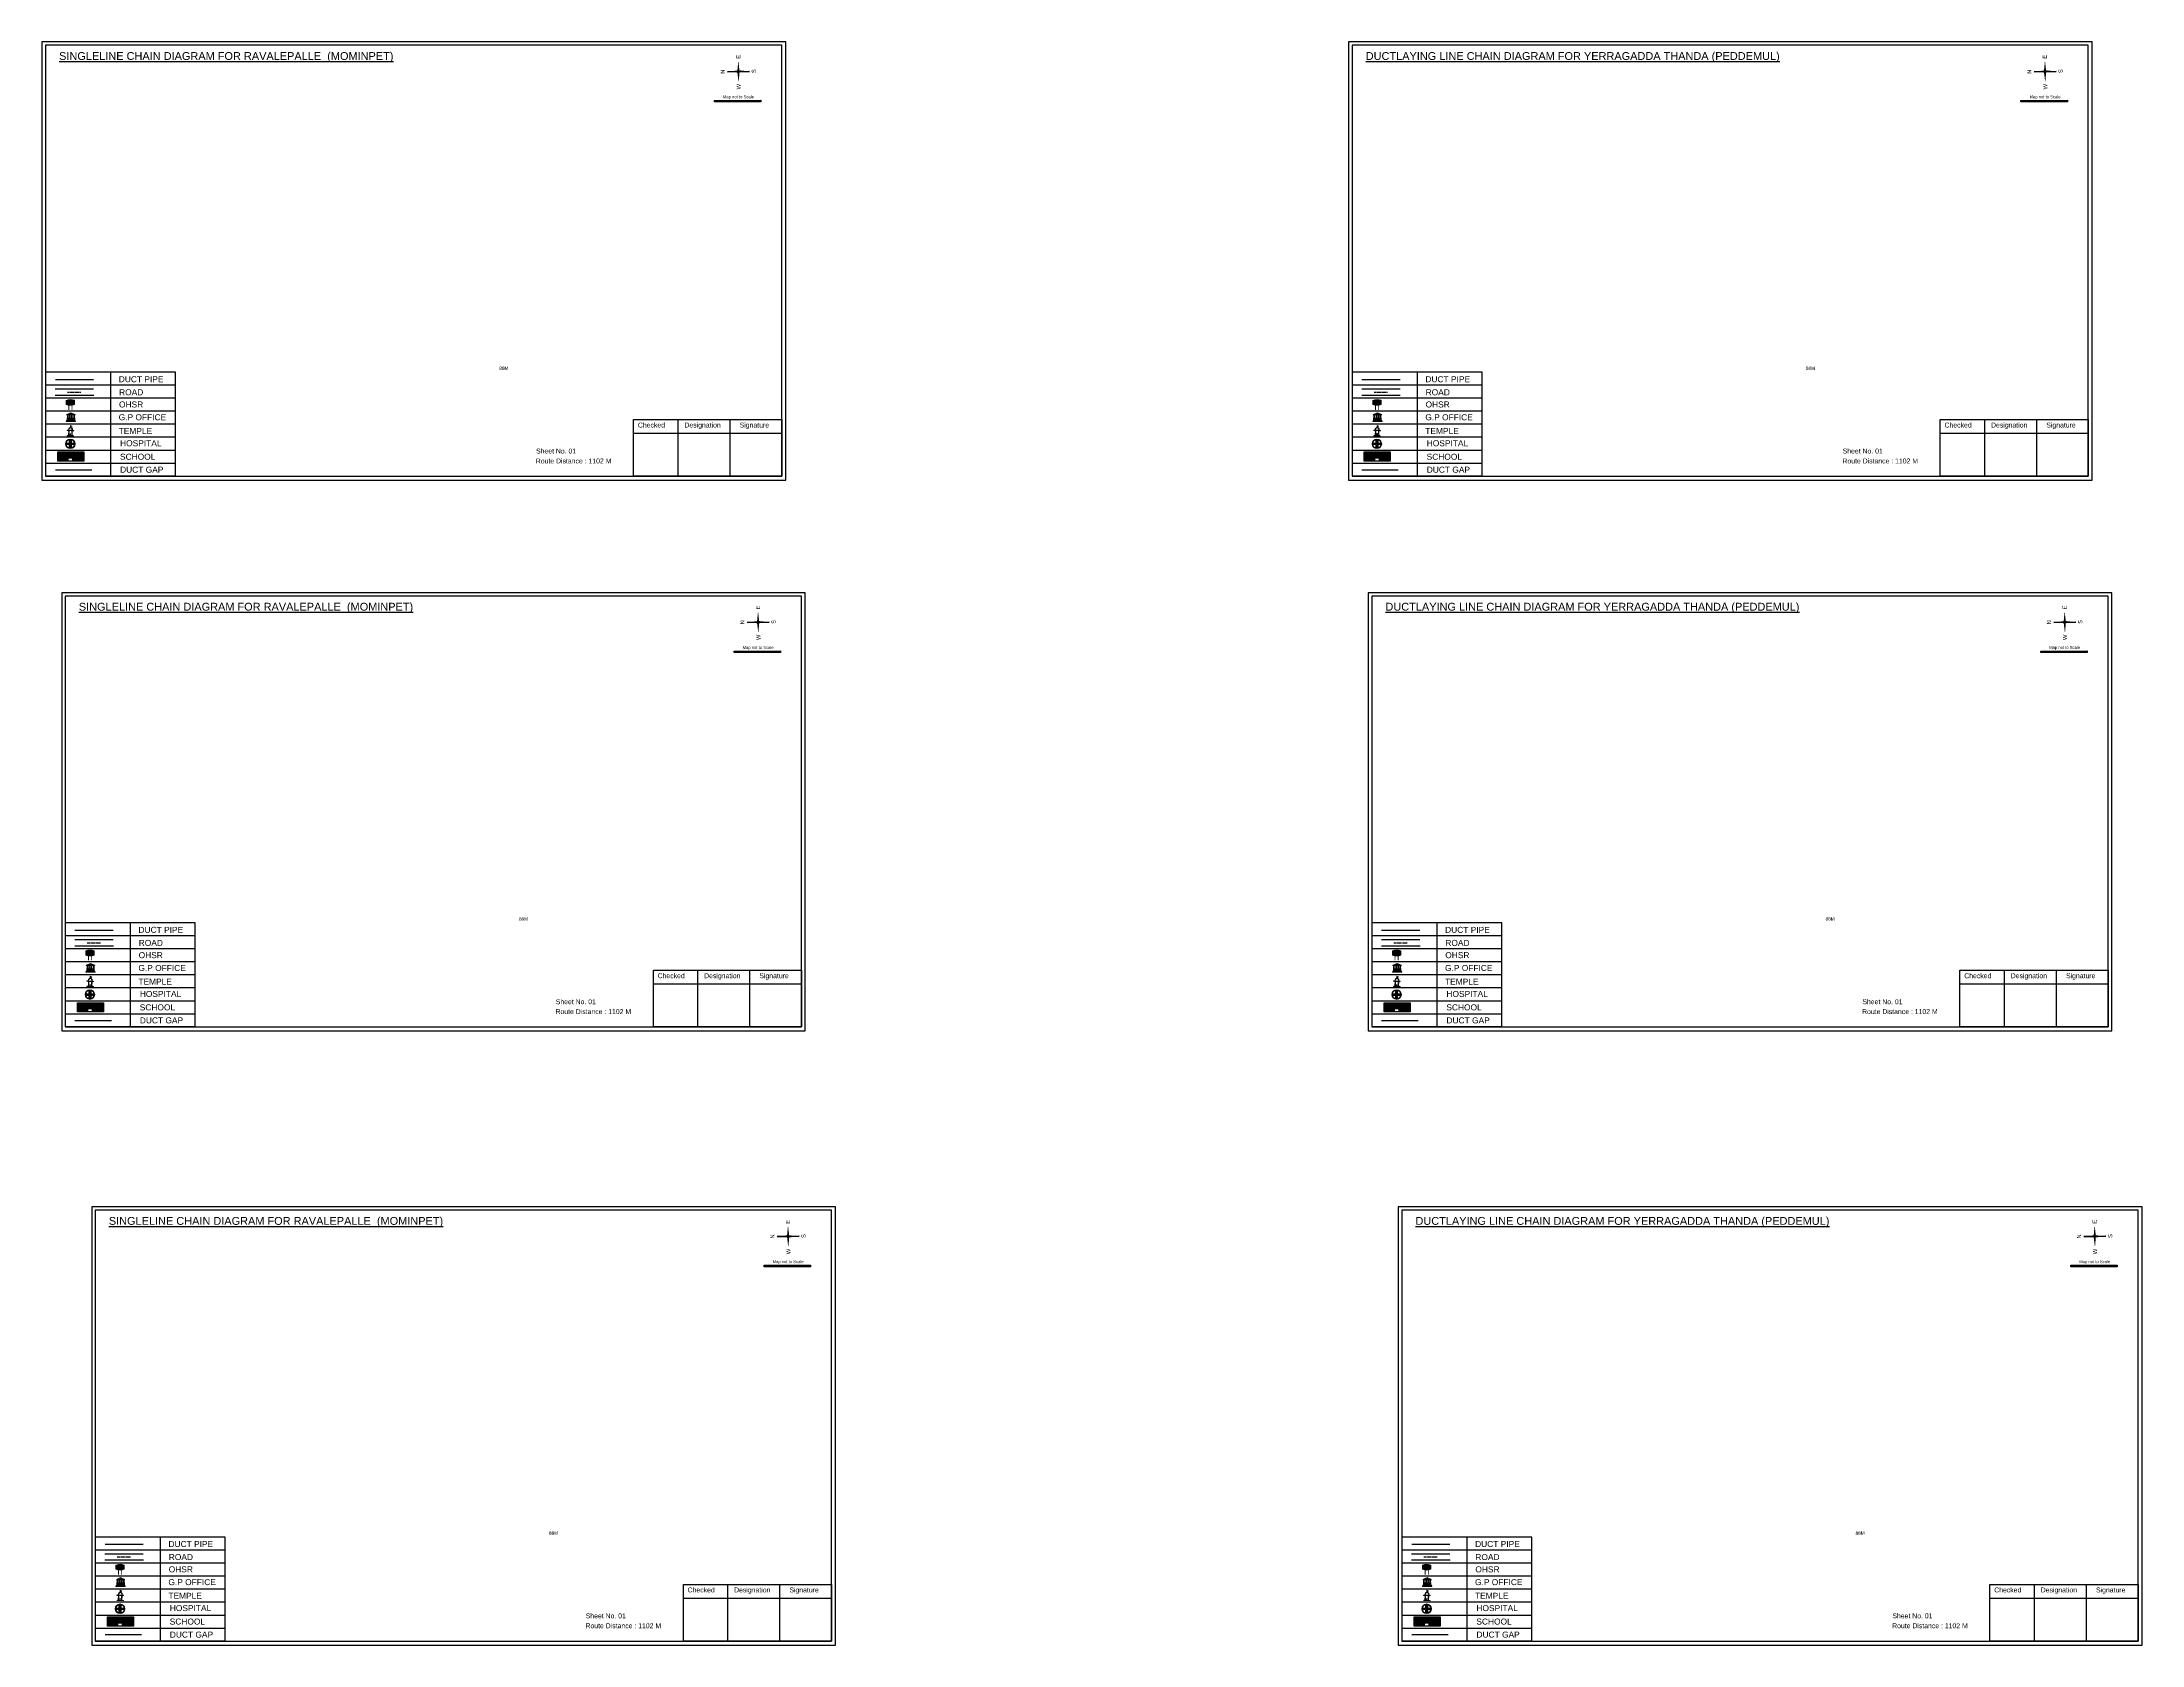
# Model space of a CAD drawing. Header units: inches. Extents: x -117 to 51867, y -12715 to 3423.
# Drawn here: x 29354 to 31867, y -12397 to -10478 of the extents above; entities that cross this region are included whole.
import ezdxf

# ---------------------------------------------------------------- set-up
doc = ezdxf.new("R2010")
doc.units = ezdxf.units.IN
doc.header["$MEASUREMENT"] = 0
doc.linetypes.add('DASHEDX2', pattern=[1.5, 1, -0.5])
doc.layers.add('LANDMARK', color=7, linetype='Continuous')
doc.layers.add('OHT', color=7, linetype='Continuous')
doc.styles.get("Standard").update_dxf_attribs({"font": 'arial.ttf'})

# ---------------------------------------------------------------- blocks, each defined once
blk = doc.blocks.new('OHT')
at = {"linetype": 'Continuous', "lineweight": 0, "true_color": 0x0ffffc}
blk.add_hatch(color=4, dxfattribs=at).paths.add_polyline_path([(0.01, 1), (0, 1, 0.101323), (-0.4, 0.92), (-0.4, 0.52, 0.194075), (0.4, 0.52), (0.4, 0.92, 0.097877)])
at = {"color": 4, "linetype": 'Continuous', "lineweight": 0, "true_color": 0x0ffffc, "flags": 128}
for points in [[(-0.4, 0.52), (-0.4, 0.92)], [(0.4, 0.52), (0.4, 0.92)]]:
    blk.add_lwpolyline(points, dxfattribs=at)
at = {"color": 4, "linetype": 'Continuous', "lineweight": 0, "true_color": 0x0ffffc, "const_width": 0.075, "flags": 128}
for points in [[(-0.15, 0), (-0.15, 0.48)], [(0.15, 0), (0.15, 0.47)]]:
    blk.add_lwpolyline(points, dxfattribs=at)
at = {"color": 4, "linetype": 'Continuous', "lineweight": 0, "true_color": 0x0ffffc}
for centre, radius, start, end in [((0.01, -0.02), 1.02, 67.3109, 113.4711), ((0, 1.51), 1.07, 247.7682, 291.7007)]:
    blk.add_arc(centre, radius, start, end, dxfattribs=at)
blk = doc.blocks.new('Government_Office')
at = {"linetype": 'Continuous', "lineweight": 0, "true_color": 0xff0000}
for points in [[(-0.5, 0.05), (0.5, 0.05), (0.5, 0), (-0.5, 0)], [(-0.45, 0.08), (-0.45, 0.12), (0.45, 0.12), (0.45, 0.08)], [(-0.4, 0.14), (-0.4, 0.18), (0.4, 0.18), (0.4, 0.14)]]:
    blk.add_hatch(color=1, dxfattribs=at).paths.add_polyline_path(points)
h = blk.add_hatch(color=1, dxfattribs=at)
h.paths.add_polyline_path([(0.44, 0.72), (0.45, 0.75), (0, 0.93), (-0.45, 0.75), (-0.44, 0.72)])
h.paths.add_polyline_path([(0.36, 0.75), (-0.36, 0.75), (0, 0.9)], flags=16)
h.paths.add_polyline_path([(0, 0.78, -1), (0, 0.87, -1)], flags=0)
h = blk.add_hatch(color=1, dxfattribs=at)
edge = h.paths.add_edge_path()
edge.add_line((-0.27, 0.2), (-0.3, 0.68))
edge.add_line((-0.3, 0.68), (-0.29, 0.68))
edge.add_arc((-0.28, 0.69), 0.0176, 225.304, 441.5659)
edge.add_line((-0.28, 0.7), (-0.39, 0.7))
edge.add_arc((-0.39, 0.69), 0.0176, 98.4341, 314.696)
edge.add_line((-0.38, 0.68), (-0.37, 0.68))
edge.add_line((-0.37, 0.68), (-0.4, 0.2))
edge.add_line((-0.4, 0.2), (-0.27, 0.2))
h = blk.add_hatch(color=1, dxfattribs=at)
edge = h.paths.add_edge_path()
edge.add_line((-0.05, 0.2), (-0.07, 0.68))
edge.add_line((-0.07, 0.68), (-0.07, 0.68))
edge.add_arc((-0.05, 0.69), 0.0176, 225.304, 441.5659)
edge.add_line((-0.05, 0.7), (-0.17, 0.7))
edge.add_arc((-0.17, 0.69), 0.0176, 98.4341, 314.696)
edge.add_line((-0.16, 0.68), (-0.15, 0.68))
edge.add_line((-0.15, 0.68), (-0.18, 0.2))
edge.add_line((-0.18, 0.2), (-0.05, 0.2))
h = blk.add_hatch(color=1, dxfattribs=at)
edge = h.paths.add_edge_path()
edge.add_arc((0, 0.83), 0.0467, 90, 270)
edge.add_arc((0, 0.83), 0.0467, 270, 450)
h = blk.add_hatch(color=1, dxfattribs=at)
edge = h.paths.add_edge_path()
edge.add_line((0.18, 0.2), (0.15, 0.68))
edge.add_line((0.15, 0.68), (0.16, 0.68))
edge.add_arc((0.17, 0.69), 0.0176, 225.304, 441.5659)
edge.add_line((0.17, 0.7), (0.05, 0.7))
edge.add_arc((0.05, 0.69), 0.0176, 98.4341, 314.696)
edge.add_line((0.07, 0.68), (0.07, 0.68))
edge.add_line((0.07, 0.68), (0.05, 0.2))
edge.add_line((0.05, 0.2), (0.18, 0.2))
h = blk.add_hatch(color=1, dxfattribs=at)
edge = h.paths.add_edge_path()
edge.add_line((0.4, 0.2), (0.37, 0.68))
edge.add_line((0.37, 0.68), (0.38, 0.68))
edge.add_arc((0.39, 0.69), 0.0176, 225.304, 441.5659)
edge.add_line((0.4, 0.7), (0.28, 0.7))
edge.add_arc((0.28, 0.69), 0.0176, 98.4341, 314.696)
edge.add_line((0.29, 0.68), (0.3, 0.68))
edge.add_line((0.3, 0.68), (0.27, 0.2))
edge.add_line((0.27, 0.2), (0.4, 0.2))
at = {"color": 1, "linetype": 'Continuous', "lineweight": 0, "true_color": 0xff0000, "flags": 128}
for points in [[(-0.5, 0.05), (0.5, 0.05), (0.5, 0), (-0.5, 0)], [(-0.45, 0.75), (-0.44, 0.72), (0.44, 0.72), (0.45, 0.75), (0, 0.93)], [(-0.45, 0.08), (-0.45, 0.12), (0.45, 0.12), (0.45, 0.08)], [(-0.4, 0.14), (-0.4, 0.18), (0.4, 0.18), (0.4, 0.14)], [(-0.36, 0.75), (0.36, 0.75), (0, 0.9)]]:
    blk.add_lwpolyline(points, close=True, dxfattribs=at)
for points in [[(-0.27, 0.2), (-0.3, 0.68), (-0.29, 0.68, 1.379694), (-0.28, 0.7), (-0.39, 0.7, 1.379694), (-0.38, 0.68), (-0.37, 0.68), (-0.4, 0.2)], [(-0.05, 0.2), (-0.07, 0.68), (-0.07, 0.68, 1.379694), (-0.05, 0.7), (-0.17, 0.7, 1.379694), (-0.16, 0.68), (-0.15, 0.68), (-0.18, 0.2)], [(0, 0.87, 1), (0, 0.78, 1)], [(0.18, 0.2), (0.15, 0.68), (0.16, 0.68, 1.379694), (0.17, 0.7), (0.05, 0.7, 1.379694), (0.07, 0.68), (0.07, 0.68), (0.05, 0.2)], [(0.4, 0.2), (0.37, 0.68), (0.38, 0.68, 1.379694), (0.4, 0.7), (0.28, 0.7, 1.379694), (0.29, 0.68), (0.3, 0.68), (0.27, 0.2)]]:
    blk.add_lwpolyline(points, format="xyb", close=True, dxfattribs=at)
blk = doc.blocks.new('Temple')
at = {"linetype": 'Continuous', "lineweight": 0, "true_color": 0xff0000}
h = blk.add_hatch(color=1, dxfattribs=at)
edge = h.paths.add_edge_path()
edge.add_line((0.17, 0.49), (0.22, 0.49))
edge.add_line((0.22, 0.49), (0.22, 0.5))
edge.add_line((0.22, 0.5), (0.31, 0.5))
edge.add_line((0.31, 0.5), (0.31, 0.53))
edge.add_line((0.31, 0.53), (0.26, 0.53))
edge.add_line((0.26, 0.53), (0.26, 0.54))
edge.add_line((0.26, 0.54), (0.2, 0.54))
edge.add_spline(control_points=[(0.2, 0.54), (0.2, 0.59), (0.19, 0.64), (0.14, 0.74), (0.09, 0.79), (0.03, 0.8), (0.02, 0.81), (0.01, 0.81)], knot_values=[4.712389, 4.712389, 4.712389, 4.712389, 5.278166, 5.278166, 6.117402, 6.117402, 6.223801, 6.223801, 6.223801, 6.223801], degree=3, periodic=0)
edge.add_line((0.01, 0.81), (0.01, 0.79))
edge.add_line((0.01, 0.79), (-0.01, 0.79))
edge.add_line((-0.01, 0.79), (-0.01, 0.81))
edge.add_spline(control_points=[(-0.01, 0.81), (-0.05, 0.8), (-0.1, 0.78), (-0.17, 0.7), (-0.2, 0.63), (-0.2, 0.55), (-0.2, 0.55), (-0.2, 0.54)], knot_values=[6.343965, 6.343965, 6.343965, 6.343965, 6.956638, 6.956638, 7.795874, 7.795874, 7.853982, 7.853982, 7.853982, 7.853982], degree=3, periodic=0)
edge.add_line((-0.2, 0.54), (-0.26, 0.54))
edge.add_line((-0.26, 0.54), (-0.26, 0.53))
edge.add_line((-0.26, 0.53), (-0.31, 0.53))
edge.add_line((-0.31, 0.53), (-0.31, 0.5))
edge.add_line((-0.31, 0.5), (-0.22, 0.5))
edge.add_line((-0.22, 0.5), (-0.22, 0.49))
edge.add_line((-0.22, 0.49), (-0.17, 0.49))
edge.add_line((-0.17, 0.49), (-0.17, 0.07))
edge.add_arc((-0.2, 0.07), 0.03, -90, 0, ccw=False)
edge.add_line((-0.2, 0.04), (-0.26, 0.04))
edge.add_line((-0.26, 0.04), (-0.26, 0.03))
edge.add_line((-0.26, 0.03), (-0.31, 0.03))
edge.add_line((-0.31, 0.03), (-0.31, 0))
edge.add_line((-0.31, 0), (0.31, 0))
edge.add_line((0.31, 0), (0.31, 0.03))
edge.add_line((0.31, 0.03), (0.26, 0.03))
edge.add_line((0.26, 0.03), (0.26, 0.04))
edge.add_line((0.26, 0.04), (0.2, 0.04))
edge.add_arc((0.2, 0.07), 0.03, 180, 270, ccw=False)
edge.add_line((0.17, 0.07), (0.17, 0.49))
h.paths.add_polyline_path([(0.12, 0.07, -0.414214), (0.1, 0.04), (0.05, 0.04), (0.05, 0.03), (-0.05, 0.03), (-0.05, 0.04), (-0.1, 0.04, -0.414214), (-0.12, 0.07), (-0.12, 0.5), (0.12, 0.5)], flags=16)
edge = h.paths.add_edge_path(flags=16)
edge.add_ellipse((0, 0.54), major_axis=(0, 0.242), ratio=0.722808, start_angle=270, end_angle=450, ccw=False)
edge.add_line((0.17, 0.54), (-0.17, 0.54))
h.paths.add_polyline_path([(0.01, 0.23), (0.01, 0.07), (-0.01, 0.07), (-0.01, 0.23)], flags=0)
at = {"linetype": 'Continuous', "lineweight": 0, "true_color": 0xe66000}
blk.add_hatch(color=32, dxfattribs=at).paths.add_polyline_path([(-0.01, 1), (0.15, 0.93), (0, 0.85)])
at = {"linetype": 'Continuous', "lineweight": 0, "true_color": 0xff0000}
h = blk.add_hatch(color=1, dxfattribs=at)
edge = h.paths.add_edge_path()
edge.add_line((0.01, 0.86), (0, 0.85))
edge.add_line((0, 0.85), (0, 0.93))
edge.add_line((0, 0.93), (-0.01, 0.93))
edge.add_line((-0.01, 0.93), (-0.01, 0.81))
edge.add_spline(control_points=[(-0.01, 0.81), (0, 0.81), (0, 0.81), (0.01, 0.81)], knot_values=[6.223801, 6.223801, 6.223801, 6.223801, 6.343965, 6.343965, 6.343965, 6.343965], degree=3, periodic=0)
edge.add_line((0.01, 0.81), (0.01, 0.86))
h = blk.add_hatch(color=1, dxfattribs=at)
edge = h.paths.add_edge_path()
edge.add_line((0.01, 0.79), (0.01, 0.81))
edge.add_spline(control_points=[(0.01, 0.81), (0, 0.81), (0, 0.81), (-0.01, 0.81)], knot_values=[6.223801, 6.223801, 6.223801, 6.223801, 6.343965, 6.343965, 6.343965, 6.343965], degree=3, periodic=0)
edge.add_line((-0.01, 0.81), (-0.01, 0.79))
edge.add_line((-0.01, 0.79), (0.01, 0.79))
at = {"color": 1, "linetype": 'Continuous', "lineweight": 0, "true_color": 0xff0000, "flags": 128}
blk.add_lwpolyline([(0.2, 0.54), (0.26, 0.54), (0.26, 0.53), (0.31, 0.53), (0.31, 0.5), (0.22, 0.5), (0.22, 0.49), (0.17, 0.49), (0.17, 0.07, 0.414214), (0.2, 0.04), (0.26, 0.04), (0.26, 0.03), (0.31, 0.03), (0.31, 0), (-0.31, 0), (-0.31, 0.03), (-0.26, 0.03), (-0.26, 0.04), (-0.2, 0.04, 0.414214), (-0.17, 0.07), (-0.17, 0.49), (-0.22, 0.49), (-0.22, 0.5), (-0.31, 0.5), (-0.31, 0.53), (-0.26, 0.53), (-0.26, 0.54), (-0.2, 0.54)], format="xyb", dxfattribs=at)
blk.add_lwpolyline([(-0.17, 0.54), (0.17, 0.54)], dxfattribs=at)
blk.add_lwpolyline([(0.12, 0.5), (0.12, 0.07, -0.414214), (0.1, 0.04), (0.05, 0.04), (0.05, 0.03), (-0.05, 0.03), (-0.05, 0.04), (-0.1, 0.04, -0.414214), (-0.12, 0.07), (-0.12, 0.5)], format="xyb", close=True, dxfattribs=at)
at = {"color": 32, "linetype": 'Continuous', "lineweight": 0, "true_color": 0xe66000, "flags": 128}
blk.add_lwpolyline([(-0.01, 1), (0.15, 0.93), (0, 0.85), (-0.01, 1)], dxfattribs=at)
at = {"color": 1, "linetype": 'Continuous', "lineweight": 0, "true_color": 0xff0000, "flags": 128}
for points in [[(0.01, 0.93), (-0.01, 0.93), (-0.01, 0.79), (0.01, 0.79)], [(0.01, 0.23), (-0.01, 0.23), (-0.01, 0.07), (0.01, 0.07)]]:
    blk.add_lwpolyline(points, close=True, dxfattribs=at)
at = {"color": 1, "linetype": 'Continuous', "lineweight": 0, "true_color": 0xff0000}
blk.add_ellipse((0, 0.54), major_axis=(0, 0.242), ratio=0.722808, start_param=4.712389, end_param=7.853982, dxfattribs=at)
blk.add_open_spline([(0.2, 0.54), (0.2, 0.59), (0.19, 0.64), (0.14, 0.74), (0.09, 0.79), (-0.02, 0.82), (-0.08, 0.79), (-0.17, 0.7), (-0.2, 0.63), (-0.2, 0.55), (-0.2, 0.55), (-0.2, 0.54)], degree=3, knots=[4.712389, 4.712389, 4.712389, 4.712389, 5.278166, 5.278166, 6.117402, 6.117402, 6.956638, 6.956638, 7.795874, 7.795874, 7.853982, 7.853982, 7.853982, 7.853982], dxfattribs=at)
blk = doc.blocks.new('*U88')
at = {"color": 0, "linetype": 'DASHEDX2', "transparency": 16777216}
blk.add_line((-8.2, 0), (8, 0), dxfattribs=at)
blk = doc.blocks.new('Hospital')
at = {"linetype": 'Continuous', "lineweight": 0, "true_color": 0x000000}
h = blk.add_hatch(color=18, dxfattribs=at)
h.paths.add_polyline_path([(-0.5, 0, 1), (0.5, 0, 1)])
h.paths.add_polyline_path([(0.45, 0, -1), (-0.45, 0, -1)], flags=16)
at = {"linetype": 'Continuous', "true_color": 0xff0000}
blk.add_hatch(color=1, dxfattribs=at).paths.add_polyline_path([(-0.39, 0.08), (-0.08, 0.08), (-0.08, 0.39), (0.08, 0.39), (0.08, 0.08), (0.39, 0.08), (0.39, -0.08), (0.08, -0.08), (0.08, -0.39), (-0.08, -0.39), (-0.08, -0.08), (-0.39, -0.08)])
at = {"color": 1, "linetype": 'Continuous', "true_color": 0xff0000, "flags": 128}
blk.add_lwpolyline([(-0.39, 0.08), (-0.08, 0.08), (-0.08, 0.39), (0.08, 0.39), (0.08, 0.08), (0.39, 0.08), (0.39, -0.08), (0.08, -0.08), (0.08, -0.39), (-0.08, -0.39), (-0.08, -0.08), (-0.39, -0.08)], close=True, dxfattribs=at)
at = {"color": 18, "linetype": 'Continuous', "lineweight": 0, "true_color": 0x000000}
for radius in [0.5, 0.446]:
    blk.add_circle((0, 0), radius, dxfattribs=at)
blk = doc.blocks.new('*U89')
at = {"color": 0, "linetype": 'DASHEDX2', "transparency": 16777216}
blk.add_line((-8.2, 0), (8, 0), dxfattribs=at)
blk = doc.blocks.new('*U78')
at = {"color": 0, "linetype": 'DASHEDX2', "transparency": 16777216}
blk.add_line((-8.2, 0), (8, 0), dxfattribs=at)
blk = doc.blocks.new('*U79')
at = {"color": 0, "linetype": 'DASHEDX2', "transparency": 16777216}
blk.add_line((-8.2, 0), (8, 0), dxfattribs=at)
blk = doc.blocks.new('*U80')
at = {"color": 0, "linetype": 'DASHEDX2', "transparency": 16777216}
blk.add_line((-8.2, 0), (8, 0), dxfattribs=at)
blk = doc.blocks.new('*U81')
at = {"color": 0, "linetype": 'DASHEDX2', "transparency": 16777216}
blk.add_line((-8.2, 0), (8, 0), dxfattribs=at)

msp = doc.modelspace()

# ---------------------------------------------------------------- hatches: boundary and pattern name
at = {"true_color": 0x0093dd}
h = msp.add_hatch(color=142, dxfattribs=at)
h.dxf.hatch_style = 1
h.paths.add_polyline_path([(30158.3, -10548), (30158.3, -10549.9), (30213.8, -10549.7), (30213.8, -10547.9)])
h = msp.add_hatch(color=142, dxfattribs=at)
h.dxf.hatch_style = 1
h.paths.add_polyline_path([(31722.3, -10548), (31722.3, -10549.9), (31777.8, -10549.7), (31777.8, -10547.9)])
at = {"true_color": 0xc8c92d}
h = msp.add_hatch(color=52, dxfattribs=at)
h.dxf.hatch_style = 1
h.paths.add_polyline_path([(29378.5, -10968.9), (29372.3, -10968.9), (29372.3, -10980), (29378.5, -10980)])
h.paths.add_polyline_path([(29403.3, -10968.9), (29397.2, -10968.9), (29397.2, -10980), (29403.3, -10980)])
at = {"true_color": 0x293189}
h = msp.add_hatch(color=177, dxfattribs=at)
h.dxf.hatch_style = 1
h.paths.add_polyline_path([(29397.2, -10968.9), (29378.5, -10968.9), (29378.5, -10980), (29385.5, -10980), (29385.5, -10976.4), (29389.3, -10976.4), (29389.3, -10980), (29397.2, -10980)])
h.paths.add_polyline_path([(29381.2, -10971.4), (29379.8, -10971.4), (29379.8, -10970.2), (29381.2, -10970.2)], flags=16)
h.paths.add_polyline_path([(29394, -10971.4), (29394, -10970.2), (29395.4, -10970.2), (29395.4, -10971.4)], flags=16)
at = {"true_color": 0xc8c92d}
h = msp.add_hatch(color=52, dxfattribs=at)
h.dxf.hatch_style = 1
h.paths.add_polyline_path([(30942.5, -10968.9), (30936.3, -10968.9), (30936.3, -10980), (30942.5, -10980)])
h.paths.add_polyline_path([(30967.3, -10968.9), (30961.2, -10968.9), (30961.2, -10980), (30967.3, -10980)])
at = {"true_color": 0x293189}
h = msp.add_hatch(color=177, dxfattribs=at)
h.dxf.hatch_style = 1
h.paths.add_polyline_path([(30961.2, -10968.9), (30942.5, -10968.9), (30942.5, -10980), (30949.5, -10980), (30949.5, -10976.4), (30953.3, -10976.4), (30953.3, -10980), (30961.2, -10980)])
h.paths.add_polyline_path([(30945.1, -10971.4), (30943.8, -10971.4), (30943.8, -10970.2), (30945.1, -10970.2)], flags=16)
h.paths.add_polyline_path([(30958, -10971.4), (30958, -10970.2), (30959.4, -10970.2), (30959.4, -10971.4)], flags=16)
at = {"true_color": 0x0093dd}
h = msp.add_hatch(color=142, dxfattribs=at)
h.dxf.hatch_style = 1
h.paths.add_polyline_path([(30181.9, -11207.2), (30181.9, -11209), (30237.4, -11208.9), (30237.4, -11207)])
h = msp.add_hatch(color=142, dxfattribs=at)
h.dxf.hatch_style = 1
h.paths.add_polyline_path([(31745.9, -11207.2), (31745.9, -11209), (31801.4, -11208.9), (31801.4, -11207)])
at = {"true_color": 0xc8c92d}
h = msp.add_hatch(color=52, dxfattribs=at)
h.dxf.hatch_style = 1
h.paths.add_polyline_path([(29402.1, -11628.1), (29395.9, -11628.1), (29395.9, -11639.2), (29402.1, -11639.2)])
h.paths.add_polyline_path([(29426.9, -11628.1), (29420.7, -11628.1), (29420.7, -11639.2), (29426.9, -11639.2)])
at = {"true_color": 0x293189}
h = msp.add_hatch(color=177, dxfattribs=at)
h.dxf.hatch_style = 1
h.paths.add_polyline_path([(29420.7, -11628.1), (29402.1, -11628.1), (29402.1, -11639.2), (29409.1, -11639.2), (29409.1, -11635.6), (29412.9, -11635.6), (29412.9, -11639.2), (29420.7, -11639.2)])
h.paths.add_polyline_path([(29404.7, -11630.6), (29403.4, -11630.6), (29403.4, -11629.3), (29404.7, -11629.3)], flags=16)
h.paths.add_polyline_path([(29417.6, -11630.6), (29417.6, -11629.3), (29419, -11629.3), (29419, -11630.6)], flags=16)
at = {"true_color": 0xc8c92d}
h = msp.add_hatch(color=52, dxfattribs=at)
h.dxf.hatch_style = 1
h.paths.add_polyline_path([(30966.1, -11628.1), (30959.9, -11628.1), (30959.9, -11639.2), (30966.1, -11639.2)])
h.paths.add_polyline_path([(30990.9, -11628.1), (30984.7, -11628.1), (30984.7, -11639.2), (30990.9, -11639.2)])
at = {"true_color": 0x293189}
h = msp.add_hatch(color=177, dxfattribs=at)
h.dxf.hatch_style = 1
h.paths.add_polyline_path([(30984.7, -11628.1), (30966.1, -11628.1), (30966.1, -11639.2), (30973.1, -11639.2), (30973.1, -11635.6), (30976.9, -11635.6), (30976.9, -11639.2), (30984.7, -11639.2)])
h.paths.add_polyline_path([(30968.7, -11630.6), (30967.4, -11630.6), (30967.4, -11629.3), (30968.7, -11629.3)], flags=16)
h.paths.add_polyline_path([(30981.6, -11630.6), (30981.6, -11629.3), (30983, -11629.3), (30983, -11630.6)], flags=16)
at = {"true_color": 0x0093dd}
h = msp.add_hatch(color=142, dxfattribs=at)
h.dxf.hatch_style = 1
h.paths.add_polyline_path([(30217.8, -11942.4), (30217.8, -11944.2), (30273.3, -11944.1), (30273.3, -11942.2)])
h = msp.add_hatch(color=142, dxfattribs=at)
h.dxf.hatch_style = 1
h.paths.add_polyline_path([(31781.8, -11942.4), (31781.8, -11944.2), (31837.3, -11944.1), (31837.3, -11942.2)])
at = {"true_color": 0xc8c92d}
h = msp.add_hatch(color=52, dxfattribs=at)
h.dxf.hatch_style = 1
h.paths.add_polyline_path([(29438, -12363.3), (29431.8, -12363.3), (29431.8, -12374.4), (29438, -12374.4)])
h.paths.add_polyline_path([(29462.8, -12363.3), (29456.7, -12363.3), (29456.7, -12374.4), (29462.8, -12374.4)])
at = {"true_color": 0x293189}
h = msp.add_hatch(color=177, dxfattribs=at)
h.dxf.hatch_style = 1
h.paths.add_polyline_path([(29456.7, -12363.3), (29438, -12363.3), (29438, -12374.4), (29445, -12374.4), (29445, -12370.7), (29448.8, -12370.7), (29448.8, -12374.4), (29456.7, -12374.4)])
h.paths.add_polyline_path([(29440.7, -12365.8), (29439.3, -12365.8), (29439.3, -12364.5), (29440.7, -12364.5)], flags=16)
h.paths.add_polyline_path([(29453.5, -12365.8), (29453.5, -12364.5), (29454.9, -12364.5), (29454.9, -12365.8)], flags=16)
at = {"true_color": 0xc8c92d}
h = msp.add_hatch(color=52, dxfattribs=at)
h.dxf.hatch_style = 1
h.paths.add_polyline_path([(31002, -12363.3), (30995.8, -12363.3), (30995.8, -12374.4), (31002, -12374.4)])
h.paths.add_polyline_path([(31026.8, -12363.3), (31020.7, -12363.3), (31020.7, -12374.4), (31026.8, -12374.4)])
at = {"true_color": 0x293189}
h = msp.add_hatch(color=177, dxfattribs=at)
h.dxf.hatch_style = 1
h.paths.add_polyline_path([(31020.7, -12363.3), (31002, -12363.3), (31002, -12374.4), (31009, -12374.4), (31009, -12370.7), (31012.8, -12370.7), (31012.8, -12374.4), (31020.7, -12374.4)])
h.paths.add_polyline_path([(31004.6, -12365.8), (31003.3, -12365.8), (31003.3, -12364.5), (31004.6, -12364.5)], flags=16)
h.paths.add_polyline_path([(31017.5, -12365.8), (31017.5, -12364.5), (31018.9, -12364.5), (31018.9, -12365.8)], flags=16)

# ---------------------------------------------------------------- linework, layer by layer
for p, q in [((30200.4, -10513.3), (30174.1, -10513.8)), ((30174.1, -10513.8), (30200.4, -10513.3)), ((30200.4, -10513.3), (30174.1, -10513.8)), ((30187.2, -10513.5), (30200.4, -10513.3)), ((31764.4, -10513.3), (31738.1, -10513.8)), ((31738.1, -10513.8), (31764.4, -10513.3)), ((31764.4, -10513.3), (31738.1, -10513.8)), ((31751.2, -10513.5), (31764.4, -10513.3)), ((29357.6, -10873.5), (29357.6, -10996.7)), ((29435.4, -10873.5), (29435.4, -10997.9)), ((30921.6, -10873.5), (30921.6, -10996.7)), ((30999.4, -10873.5), (30999.4, -10997.9)), ((29513.2, -10889.1), (29357.6, -10889.1)), ((29513.2, -10904.6), (29357.6, -10904.6)), ((29369.3, -10893.4), (29415.2, -10893.4)), ((29369.3, -10900.9), (29415.4, -10900.9)), ((31077.2, -10889.1), (30921.6, -10889.1)), ((31077.2, -10904.6), (30921.6, -10904.6)), ((30933.3, -10893.4), (30979.2, -10893.4)), ((30933.3, -10900.9), (30979.4, -10900.9)), ((29513.2, -10920.2), (29357.6, -10920.2)), ((31077.2, -10920.2), (30921.6, -10920.2)), ((29513.2, -10935.7), (29357.6, -10935.7)), ((29513.2, -10951.3), (29357.6, -10951.3)), ((31077.2, -10935.7), (30921.6, -10935.7)), ((31077.2, -10951.3), (30921.6, -10951.3)), ((29357.6, -10966.8), (29513.2, -10966.8)), ((29357.6, -10982.4), (29513.2, -10982.4)), ((30921.6, -10966.8), (31077.2, -10966.8)), ((30921.6, -10982.4), (31077.2, -10982.4)), ((29357.6, -10996.7), (29357.6, -10997.9)), ((29357.6, -10997), (29357.6, -10997.9)), ((29513.2, -10997.9), (29357.6, -10997.9)), ((30921.6, -10996.7), (30921.6, -10997.9)), ((30921.6, -10997), (30921.6, -10997.9)), ((31077.2, -10997.9), (30921.6, -10997.9)), ((30223.9, -11172.5), (30197.6, -11172.9)), ((30197.6, -11172.9), (30223.9, -11172.5)), ((30223.9, -11172.5), (30197.6, -11172.9)), ((30210.8, -11172.7), (30223.9, -11172.5)), ((31787.9, -11172.5), (31761.6, -11172.9)), ((31761.6, -11172.9), (31787.9, -11172.5)), ((31787.9, -11172.5), (31761.6, -11172.9)), ((31774.8, -11172.7), (31787.9, -11172.5)), ((29381.2, -11532.7), (29381.2, -11655.9)), ((29459, -11532.7), (29459, -11657.1)), ((30945.2, -11532.7), (30945.2, -11655.9)), ((31023, -11532.7), (31023, -11657.1)), ((29536.8, -11548.2), (29381.2, -11548.2)), ((29392.9, -11552.5), (29438.8, -11552.5)), ((29392.9, -11560), (29439, -11560)), ((31100.7, -11548.2), (30945.2, -11548.2)), ((30956.9, -11552.5), (31002.8, -11552.5)), ((30956.9, -11560), (31003, -11560)), ((29536.8, -11563.8), (29381.2, -11563.8)), ((29536.8, -11579.3), (29381.2, -11579.3)), ((31100.7, -11563.8), (30945.2, -11563.8)), ((31100.7, -11579.3), (30945.2, -11579.3)), ((29536.8, -11594.9), (29381.2, -11594.9)), ((29536.8, -11610.4), (29381.2, -11610.4)), ((31100.7, -11594.9), (30945.2, -11594.9)), ((31100.7, -11610.4), (30945.2, -11610.4)), ((29381.2, -11626), (29536.8, -11626)), ((30945.2, -11626), (31100.7, -11626)), ((29381.2, -11641.5), (29536.8, -11641.5)), ((29381.2, -11655.9), (29381.2, -11657.1)), ((29381.2, -11656.1), (29381.2, -11657.1)), ((29536.8, -11657.1), (29381.2, -11657.1)), ((30945.2, -11641.5), (31100.7, -11641.5)), ((30945.2, -11655.9), (30945.2, -11657.1)), ((30945.2, -11656.1), (30945.2, -11657.1)), ((31100.7, -11657.1), (30945.2, -11657.1)), ((30259.9, -11907.7), (30233.6, -11908.1)), ((30233.6, -11908.1), (30259.9, -11907.7)), ((30259.9, -11907.7), (30233.6, -11908.1)), ((30246.7, -11907.9), (30259.9, -11907.7)), ((31823.9, -11907.7), (31797.6, -11908.1)), ((31797.6, -11908.1), (31823.9, -11907.7)), ((31823.9, -11907.7), (31797.6, -11908.1)), ((31810.7, -11907.9), (31823.9, -11907.7)), ((29417.1, -12267.9), (29417.1, -12391.1)), ((29572.7, -12283.4), (29417.1, -12283.4)), ((29428.8, -12287.7), (29474.7, -12287.7)), ((29494.9, -12267.9), (29494.9, -12392.3)), ((30981.1, -12267.9), (30981.1, -12391.1)), ((31136.7, -12283.4), (30981.1, -12283.4)), ((30992.8, -12287.7), (31038.7, -12287.7)), ((31058.9, -12267.9), (31058.9, -12392.3)), ((29572.7, -12299), (29417.1, -12299)), ((29572.7, -12314.5), (29417.1, -12314.5)), ((29428.8, -12295.2), (29474.9, -12295.2)), ((31136.7, -12299), (30981.1, -12299)), ((31136.7, -12314.5), (30981.1, -12314.5)), ((30992.8, -12295.2), (31038.9, -12295.2)), ((29572.7, -12330.1), (29417.1, -12330.1)), ((31136.7, -12330.1), (30981.1, -12330.1)), ((29572.7, -12345.6), (29417.1, -12345.6)), ((29417.1, -12361.2), (29572.7, -12361.2)), ((31136.7, -12345.6), (30981.1, -12345.6)), ((30981.1, -12361.2), (31136.7, -12361.2)), ((29417.1, -12376.7), (29572.7, -12376.7)), ((29417.1, -12391.1), (29417.1, -12392.3)), ((29417.1, -12391.3), (29417.1, -12392.3)), ((30981.1, -12376.7), (31136.7, -12376.7)), ((30981.1, -12391.1), (30981.1, -12392.3)), ((30981.1, -12391.3), (30981.1, -12392.3)), ((29572.7, -12392.3), (29417.1, -12392.3)), ((31136.7, -12392.3), (30981.1, -12392.3))]:
    msp.add_line(p, q)
at = {"color": 1}
for p, q in [((30174.1, -10513.8), (30187.2, -10513.5)), ((31738.1, -10513.8), (31751.2, -10513.5)), ((30197.6, -11172.9), (30210.8, -11172.7)), ((31761.6, -11172.9), (31774.8, -11172.7)), ((30233.6, -11908.1), (30246.7, -11907.9)), ((31797.6, -11908.1), (31810.7, -11907.9))]:
    msp.add_line(p, q, dxfattribs=at)
at = {"color": 242, "true_color": 0xcd2027}
for p, q in [((30114.7, -10930.1), (30114.7, -10998)), ((30176.9, -10930.1), (30176.9, -10998)), ((31678.7, -10930.1), (31678.7, -10998)), ((31740.9, -10930.1), (31740.9, -10998)), ((30061.7, -10946.5), (30239, -10946.5)), ((31625.7, -10946.5), (31802.9, -10946.5)), ((30085.3, -11605.7), (30262.5, -11605.7)), ((30138.3, -11589.2), (30138.3, -11657.1)), ((30200.5, -11589.2), (30200.5, -11657.1)), ((31649.3, -11605.7), (31826.5, -11605.7)), ((31702.3, -11589.2), (31702.3, -11657.1)), ((31764.5, -11589.2), (31764.5, -11657.1)), ((30121.2, -12340.9), (30298.5, -12340.9)), ((30174.2, -12324.4), (30174.2, -12392.3)), ((30236.4, -12324.4), (30236.4, -12392.3)), ((31685.2, -12340.9), (31862.5, -12340.9)), ((31738.2, -12324.4), (31738.2, -12392.3)), ((31800.4, -12324.4), (31800.4, -12392.3))]:
    msp.add_line(p, q, dxfattribs=at)
for points in [[(29353.5, -10478.1), (29353.5, -11002.6), (30243.7, -11002.6), (30243.7, -10478.1)], [(30917.5, -10478.1), (30917.5, -11002.6), (31807.7, -11002.6), (31807.7, -10478.1)], [(29357.6, -10482.1), (29357.6, -10997.9), (30239, -10997.9), (30239, -10482.1)], [(30921.6, -10482.1), (30921.6, -10997.9), (31802.9, -10997.9), (31802.9, -10482.1)], [(29403.4, -10968.9), (29403.4, -10980), (29372.3, -10980), (29372.3, -10968.9)], [(29381.2, -10970.2), (29381.2, -10971.4), (29379.8, -10971.4), (29379.8, -10970.2)], [(29394, -10971.4), (29394, -10970.2), (29395.4, -10970.2), (29395.4, -10971.4)], [(30967.4, -10968.9), (30967.4, -10980), (30936.3, -10980), (30936.3, -10968.9)], [(30945.1, -10970.2), (30945.1, -10971.4), (30943.8, -10971.4), (30943.8, -10970.2)], [(30958, -10971.4), (30958, -10970.2), (30959.4, -10970.2), (30959.4, -10971.4)], [(29377.1, -11137.3), (29377.1, -11661.8), (30267.2, -11661.8), (30267.2, -11137.3)], [(29381.2, -11141.3), (29381.2, -11657.1), (30262.5, -11657.1), (30262.5, -11141.3)], [(30941.1, -11137.3), (30941.1, -11661.8), (31831.2, -11661.8), (31831.2, -11137.3)], [(30945.2, -11141.3), (30945.2, -11657.1), (31826.5, -11657.1), (31826.5, -11141.3)], [(29427, -11628.1), (29427, -11639.2), (29395.9, -11639.2), (29395.9, -11628.1)], [(29404.7, -11629.3), (29404.7, -11630.6), (29403.4, -11630.6), (29403.4, -11629.3)], [(29417.6, -11630.6), (29417.6, -11629.3), (29419, -11629.3), (29419, -11630.6)], [(30991, -11628.1), (30991, -11639.2), (30959.9, -11639.2), (30959.9, -11628.1)], [(30968.7, -11629.3), (30968.7, -11630.6), (30967.4, -11630.6), (30967.4, -11629.3)], [(30981.6, -11630.6), (30981.6, -11629.3), (30983, -11629.3), (30983, -11630.6)], [(29413, -11872.5), (29413, -12397), (30303.2, -12397), (30303.2, -11872.5)], [(29417.1, -11876.5), (29417.1, -12392.3), (30298.5, -12392.3), (30298.5, -11876.5)], [(30977, -11872.5), (30977, -12397), (31867.2, -12397), (31867.2, -11872.5)], [(30981.1, -11876.5), (30981.1, -12392.3), (31862.5, -12392.3), (31862.5, -11876.5)], [(29462.9, -12363.3), (29462.9, -12374.4), (29431.8, -12374.4), (29431.8, -12363.3)], [(29440.7, -12364.5), (29440.7, -12365.8), (29439.3, -12365.8), (29439.3, -12364.5)], [(29453.5, -12365.8), (29453.5, -12364.5), (29454.9, -12364.5), (29454.9, -12365.8)], [(31026.9, -12363.3), (31026.9, -12374.4), (30995.8, -12374.4), (30995.8, -12363.3)], [(31004.6, -12364.5), (31004.6, -12365.8), (31003.3, -12365.8), (31003.3, -12364.5)], [(31017.5, -12365.8), (31017.5, -12364.5), (31018.9, -12364.5), (31018.9, -12365.8)]]:
    msp.add_lwpolyline(points, close=True)
at = {"color": 142, "true_color": 0x0093dd}
for points in [[(30213.8, -10549.7), (30158.3, -10549.9), (30158.3, -10548), (30213.8, -10547.9), (30213.8, -10549.7)], [(31777.8, -10549.7), (31722.3, -10549.9), (31722.3, -10548), (31777.8, -10547.9), (31777.8, -10549.7)], [(30237.4, -11208.9), (30181.9, -11209), (30181.9, -11207.2), (30237.4, -11207), (30237.4, -11208.9)], [(31801.4, -11208.9), (31745.9, -11209), (31745.9, -11207.2), (31801.4, -11207), (31801.4, -11208.9)], [(30273.3, -11944.1), (30217.8, -11944.2), (30217.8, -11942.4), (30273.3, -11942.2), (30273.3, -11944.1)], [(31837.3, -11944.1), (31781.8, -11944.2), (31781.8, -11942.4), (31837.3, -11942.2), (31837.3, -11944.1)]]:
    msp.add_lwpolyline(points, dxfattribs=at)
for points in [[(29513.2, -10997.9), (29513.2, -10873.5), (29357.6, -10873.5)], [(31077.2, -10997.9), (31077.2, -10873.5), (30921.6, -10873.5)], [(29384.2, -10980), (29384.2, -10975.9), (29390.7, -10975.9), (29390.7, -10980)], [(30948.2, -10980), (30948.2, -10975.9), (30954.7, -10975.9), (30954.7, -10980)], [(29536.8, -11657.1), (29536.8, -11532.7), (29381.2, -11532.7)], [(31100.7, -11657.1), (31100.7, -11532.7), (30945.2, -11532.7)], [(29407.7, -11639.2), (29407.7, -11635.1), (29414.3, -11635.1), (29414.3, -11639.2)], [(30971.7, -11639.2), (30971.7, -11635.1), (30978.3, -11635.1), (30978.3, -11639.2)], [(29572.7, -12392.3), (29572.7, -12267.9), (29417.1, -12267.9)], [(31136.7, -12392.3), (31136.7, -12267.9), (30981.1, -12267.9)], [(29443.7, -12374.4), (29443.7, -12370.3), (29450.2, -12370.3), (29450.2, -12374.4)], [(31007.7, -12374.4), (31007.7, -12370.3), (31014.2, -12370.3), (31014.2, -12374.4)]]:
    msp.add_lwpolyline(points)
at = {"color": 242, "true_color": 0xcd2027}
for points in [[(30239, -10998), (30061.7, -10998), (30061.7, -10930.1), (30239, -10930.1)], [(31802.9, -10998), (31625.7, -10998), (31625.7, -10930.1), (31802.9, -10930.1)], [(30262.5, -11657.1), (30085.3, -11657.1), (30085.3, -11589.2), (30262.5, -11589.2)], [(31826.5, -11657.1), (31649.3, -11657.1), (31649.3, -11589.2), (31826.5, -11589.2)], [(30298.5, -12392.3), (30121.2, -12392.3), (30121.2, -12324.4), (30298.5, -12324.4)], [(31862.5, -12392.3), (31685.2, -12392.3), (31685.2, -12324.4), (31862.5, -12324.4)]]:
    msp.add_lwpolyline(points, close=True, dxfattribs=at)
for points in [[(30188.5, -10513.5), (30185.7, -10513.6), (30187, -10500.4)], [(30188.5, -10513.5), (30185.7, -10513.6), (30187, -10500.4)], [(31752.5, -10513.5), (31749.7, -10513.6), (31751, -10500.4)], [(31752.5, -10513.5), (31749.7, -10513.6), (31751, -10500.4)], [(30188.5, -10513.5), (30185.7, -10513.6), (30187.4, -10526.7)], [(30188.5, -10513.5), (30185.7, -10513.6), (30187.4, -10526.7)], [(30187.2, -10514.8), (30187.2, -10512), (30200.4, -10513.3)], [(30187.2, -10514.8), (30187.2, -10512), (30200.4, -10513.3)], [(31752.5, -10513.5), (31749.7, -10513.6), (31751.4, -10526.7)], [(31752.5, -10513.5), (31749.7, -10513.6), (31751.4, -10526.7)], [(31751.2, -10514.8), (31751.2, -10512), (31764.4, -10513.3)], [(31751.2, -10514.8), (31751.2, -10512), (31764.4, -10513.3)], [(30212.1, -11172.7), (30209.3, -11172.7), (30210.6, -11159.6)], [(30212.1, -11172.7), (30209.3, -11172.7), (30210.6, -11159.6)], [(31776.1, -11172.7), (31773.3, -11172.7), (31774.6, -11159.6)], [(31776.1, -11172.7), (31773.3, -11172.7), (31774.6, -11159.6)], [(30212.1, -11172.7), (30209.3, -11172.7), (30211, -11185.8)], [(30212.1, -11172.7), (30209.3, -11172.7), (30211, -11185.8)], [(30210.8, -11174), (30210.8, -11171.2), (30223.9, -11172.5)], [(30210.8, -11174), (30210.8, -11171.2), (30223.9, -11172.5)], [(31776.1, -11172.7), (31773.3, -11172.7), (31775, -11185.8)], [(31776.1, -11172.7), (31773.3, -11172.7), (31775, -11185.8)], [(31774.8, -11174), (31774.8, -11171.2), (31787.9, -11172.5)], [(31774.8, -11174), (31774.8, -11171.2), (31787.9, -11172.5)], [(30248, -11907.9), (30245.2, -11907.9), (30246.5, -11894.7)], [(30248, -11907.9), (30245.2, -11907.9), (30246.5, -11894.7)], [(30248, -11907.9), (30245.2, -11907.9), (30246.9, -11921)], [(30248, -11907.9), (30245.2, -11907.9), (30246.9, -11921)], [(30246.7, -11909.2), (30246.7, -11906.4), (30259.9, -11907.7)], [(30246.7, -11909.2), (30246.7, -11906.4), (30259.9, -11907.7)], [(31812, -11907.9), (31809.2, -11907.9), (31810.5, -11894.7)], [(31812, -11907.9), (31809.2, -11907.9), (31810.5, -11894.7)], [(31812, -11907.9), (31809.2, -11907.9), (31810.9, -11921)], [(31812, -11907.9), (31809.2, -11907.9), (31810.9, -11921)], [(31810.7, -11909.2), (31810.7, -11906.4), (31823.9, -11907.7)], [(31810.7, -11909.2), (31810.7, -11906.4), (31823.9, -11907.7)]]:
    msp.add_solid(points)
at = {"color": 1}
for points in [[(30187.2, -10514.8), (30187.2, -10512), (30174.1, -10513.8)], [(30187.2, -10514.8), (30187.2, -10512), (30174.1, -10513.8)], [(31751.2, -10514.8), (31751.2, -10512), (31738.1, -10513.8)], [(31751.2, -10514.8), (31751.2, -10512), (31738.1, -10513.8)], [(30210.8, -11174), (30210.8, -11171.2), (30197.6, -11172.9)], [(30210.8, -11174), (30210.8, -11171.2), (30197.6, -11172.9)], [(31774.8, -11174), (31774.8, -11171.2), (31761.6, -11172.9)], [(31774.8, -11174), (31774.8, -11171.2), (31761.6, -11172.9)], [(30246.7, -11909.2), (30246.7, -11906.4), (30233.6, -11908.1)], [(30246.7, -11909.2), (30246.7, -11906.4), (30233.6, -11908.1)], [(31810.7, -11909.2), (31810.7, -11906.4), (31797.6, -11908.1)], [(31810.7, -11909.2), (31810.7, -11906.4), (31797.6, -11908.1)]]:
    msp.add_solid(points, dxfattribs=at)
at = {"layer": 'OHT', "color": 5}
for p, q in [((29369.5, -10882), (29415.3, -10882)), ((30933.5, -10882), (30979.3, -10882)), ((29393, -11541.1), (29438.9, -11541.1)), ((30957, -11541.1), (31002.9, -11541.1)), ((29429, -12276.3), (29474.8, -12276.3)), ((30993, -12276.3), (31038.8, -12276.3))]:
    msp.add_line(p, q, dxfattribs=at)
at = {"layer": 'OHT', "color": 1}
for p, q in [((29369.5, -10990.2), (29413.1, -10990.2)), ((30933.5, -10990.2), (30977, -10990.2)), ((29393, -11649.3), (29436.6, -11649.3)), ((30957, -11649.3), (31000.6, -11649.3)), ((29429, -12384.5), (29472.6, -12384.5)), ((30993, -12384.5), (31036.6, -12384.5))]:
    msp.add_line(p, q, dxfattribs=at)

# ---------------------------------------------------------------- block references
at = {"linetype": 'DASHEDX2'}
for name, p in [('*U88', (29392.3, -10897.1)), ('*U89', (30956.3, -10897.1)), ('*U78', (29415.9, -11556.3)), ('*U79', (30979.9, -11556.3)), ('*U80', (29451.8, -12291.5)), ('*U81', (31015.8, -12291.5))]:
    msp.add_blockref(name, p, dxfattribs=at)
at = {"layer": 'LANDMARK'}
for name, p, xscale, yscale, zscale in [('Government_Office', (29388.1, -10932.6), 11.32114773247135, 11.32114773247135, 11.32114773247135), ('Government_Office', (30952, -10932.6), 11.32114773247135, 11.32114773247135, 11.32114773247135), ('Hospital', (29387.4, -10959.2), 11.41772014427468, 11.41772014427468, 11.41772014427468), ('Hospital', (30951.4, -10959.2), 11.41772014427468, 11.41772014427468, 11.41772014427468), ('Government_Office', (29411.6, -11591.7), 11.32114773247135, 11.32114773247135, 11.32114773247135), ('Government_Office', (30975.6, -11591.7), 11.32114773247135, 11.32114773247135, 11.32114773247135), ('Hospital', (29410.9, -11618.4), 11.41772014427468, 11.41772014427468, 11.41772014427468), ('Hospital', (30974.9, -11618.4), 11.41772014427468, 11.41772014427468, 11.41772014427468), ('Government_Office', (29447.6, -12326.9), 11.32114773247135, 11.32114773247135, 11.32114773247135), ('Government_Office', (31011.5, -12326.9), 11.32114773247135, 11.32114773247135, 11.32114773247135), ('Hospital', (29446.9, -12353.6), 11.41772014427468, 11.41772014427468, 11.41772014427468), ('Hospital', (31010.9, -12353.6), 11.41772014427468, 11.41772014427468, 11.41772014427468)]:
    msp.add_blockref(name, p, dxfattribs=dict(at, xscale=xscale, yscale=yscale, zscale=zscale))
at = {"layer": 'LANDMARK', "xscale": 12.62452535729322, "yscale": 12.62452535729322, "zscale": 12.62452535729322, "rotation": 358.3713438591284}
for p in [(29387.5, -10949.7), (30951.5, -10949.7), (29411.1, -11608.9), (30975.1, -11608.9), (29447, -12344), (31011, -12344)]:
    msp.add_blockref('Temple', p, dxfattribs=at)
at = {"layer": 'OHT', "xscale": 12.45189723782068, "yscale": 12.45189723782068, "zscale": 12.45189723782068}
for p in [(29387.5, -10918.5), (30951.5, -10918.5), (29411, -11577.6), (30975, -11577.6), (29447, -12312.8), (31011, -12312.8)]:
    msp.add_blockref('OHT', p, dxfattribs=at)

# ---------------------------------------------------------------- texts
at = {"color": 242, "true_color": 0xcd2027}
for s, p in [('%%USINGLELINE CHAIN DIAGRAM FOR RAVALEPALLE  (MOMINPET)', (29374, -10499.6)), ('%%UDUCTLAYING LINE CHAIN DIAGRAM FOR YERRAGADDA THANDA (PEDDEMUL)', (30938, -10499.6)), ('%%USINGLELINE CHAIN DIAGRAM FOR RAVALEPALLE  (MOMINPET)', (29397.6, -11158.8)), ('%%UDUCTLAYING LINE CHAIN DIAGRAM FOR YERRAGADDA THANDA (PEDDEMUL)', (30961.6, -11158.8)), ('%%USINGLELINE CHAIN DIAGRAM FOR RAVALEPALLE  (MOMINPET)', (29433.5, -11894)), ('%%UDUCTLAYING LINE CHAIN DIAGRAM FOR YERRAGADDA THANDA (PEDDEMUL)', (30997.5, -11894))]:
    msp.add_text(s, height=9.375, dxfattribs=at).set_placement(p)
for s, p in [('E', (30189.4, -10498.2)), ('E', (31753.4, -10498.2)), ('N', (30170.8, -10516.1)), ('W', (30190, -10534.8)), ('S', (30208.1, -10515.3)), ('N', (31734.8, -10516.1)), ('W', (31754, -10534.8)), ('S', (31772.1, -10515.3)), ('E', (30213, -11157.4)), ('E', (31777, -11157.4)), ('N', (30194.4, -11175.2)), ('S', (30231.7, -11174.5)), ('N', (31758.4, -11175.2)), ('S', (31795.7, -11174.5)), ('W', (30213.6, -11194)), ('W', (31777.6, -11194)), ('E', (30248.9, -11892.6)), ('E', (31812.9, -11892.6)), ('N', (30230.3, -11910.4)), ('S', (30267.6, -11909.7)), ('N', (31794.3, -11910.4)), ('S', (31831.6, -11909.7)), ('W', (30249.5, -11929.2)), ('W', (31813.5, -11929.2))]:
    msp.add_text(s, height=4.95, rotation=91.0063).set_placement(p)
for s, height, p in [('Map not to Scale', 3.542, (30168.5, -10545.5)), ('Map not to Scale', 3.542, (31732.5, -10545.5)), ('DUCT PIPE', 7.18, (29445.4, -10885.4)), ('88M', 4, (29900.8, -10870.6)), ('DUCT PIPE', 7.18, (31009.4, -10885.4)), ('88M', 4, (31464.8, -10870.6)), ('OHSR', 7.18, (29445.7, -10915.6)), ('ROAD ', 7.18, (29445.8, -10901)), ('OHSR', 7.18, (31009.6, -10915.6)), ('ROAD ', 7.18, (31009.7, -10901)), ('G.P OFFICE', 7.18, (29445.3, -10930.9)), ('Checked', 5.89, (30066.8, -10939.6)), ('Designation', 5.886, (30122.5, -10939.6)), ('Signature', 5.89, (30188.6, -10939.6)), ('G.P OFFICE', 7.18, (31009.3, -10930.9)), ('Checked', 5.89, (31630.8, -10939.6)), ('Designation', 5.886, (31686.5, -10939.6)), ('Signature', 5.89, (31752.6, -10939.6)), ('TEMPLE', 7.18, (29445.3, -10947.3)), ('HOSPITAL', 7.18, (29447, -10962)), ('TEMPLE', 7.18, (31009.3, -10947.3)), ('HOSPITAL', 7.18, (31011, -10962)), ('SCHOOL', 7.18, (29446.9, -10978.2)), ('Route Distance : 1102 M', 5.886, (29944.6, -10982.6)), ('Sheet No. 01', 5.886, (29944.9, -10970.7)), ('SCHOOL', 7.18, (31010.9, -10978.2)), ('Route Distance : 1102 M', 5.886, (31508.6, -10982.6)), ('Sheet No. 01', 5.886, (31508.9, -10970.7)), ('DUCT GAP', 7.18, (29447, -10993.7)), ('DUCT GAP', 7.18, (31011, -10993.7)), ('Map not to Scale', 3.542, (30192.1, -11204.7)), ('Map not to Scale', 3.542, (31756, -11204.7)), ('DUCT PIPE', 7.18, (29469, -11544.5)), ('88M', 4, (29924.4, -11529.8)), ('DUCT PIPE', 7.18, (31033, -11544.5)), ('88M', 4, (31488.4, -11529.8)), ('ROAD ', 7.18, (29469.3, -11560.1)), ('ROAD ', 7.18, (31033.3, -11560.1)), ('G.P OFFICE', 7.18, (29468.9, -11590.1)), ('OHSR', 7.18, (29469.2, -11574.8)), ('G.P OFFICE', 7.18, (31032.9, -11590.1)), ('OHSR', 7.18, (31033.2, -11574.8)), ('TEMPLE', 7.18, (29468.9, -11606.5)), ('Checked', 5.89, (30090.4, -11598.8)), ('Designation', 5.886, (30146.1, -11598.8)), ('Signature', 5.89, (30212.2, -11598.8)), ('TEMPLE', 7.18, (31032.9, -11606.5)), ('Checked', 5.89, (31654.4, -11598.8)), ('Designation', 5.886, (31710.1, -11598.8)), ('Signature', 5.89, (31776.2, -11598.8)), ('SCHOOL', 7.18, (29470.5, -11637.3)), ('HOSPITAL', 7.18, (29470.6, -11621.2)), ('Route Distance : 1102 M', 5.886, (29968.2, -11641.7)), ('Sheet No. 01', 5.886, (29968.5, -11629.9)), ('SCHOOL', 7.18, (31034.5, -11637.3)), ('HOSPITAL', 7.18, (31034.6, -11621.2)), ('Route Distance : 1102 M', 5.886, (31532.1, -11641.7)), ('Sheet No. 01', 5.886, (31532.5, -11629.9)), ('DUCT GAP', 7.18, (29470.6, -11652.9)), ('DUCT GAP', 7.18, (31034.6, -11652.9)), ('Map not to Scale', 3.542, (30228, -11939.9)), ('Map not to Scale', 3.542, (31792, -11939.9)), ('88M', 4, (29960.3, -12265)), ('88M', 4, (31524.3, -12265)), ('DUCT PIPE', 7.18, (29504.9, -12279.7)), ('ROAD ', 7.18, (29505.3, -12295.3)), ('DUCT PIPE', 7.18, (31068.9, -12279.7)), ('ROAD ', 7.18, (31069.2, -12295.3)), ('OHSR', 7.18, (29505.2, -12310)), ('OHSR', 7.18, (31069.2, -12310)), ('TEMPLE', 7.18, (29504.8, -12341.7)), ('G.P OFFICE', 7.18, (29504.8, -12325.3)), ('Checked', 5.89, (30126.3, -12334)), ('Designation', 5.886, (30182, -12334)), ('Signature', 5.89, (30248.1, -12334)), ('TEMPLE', 7.18, (31068.8, -12341.7)), ('G.P OFFICE', 7.18, (31068.8, -12325.3)), ('Checked', 5.89, (31690.3, -12334)), ('Designation', 5.886, (31746, -12334)), ('Signature', 5.89, (31812.1, -12334)), ('SCHOOL', 7.18, (29506.4, -12372.5)), ('HOSPITAL', 7.18, (29506.5, -12356.4)), ('Sheet No. 01', 5.886, (30004.4, -12365)), ('SCHOOL', 7.18, (31070.4, -12372.5)), ('HOSPITAL', 7.18, (31070.5, -12356.4)), ('Sheet No. 01', 5.886, (31568.4, -12365)), ('DUCT GAP', 7.18, (29506.5, -12388.1)), ('Route Distance : 1102 M', 5.886, (30004.1, -12376.9)), ('DUCT GAP', 7.18, (31070.5, -12388.1)), ('Route Distance : 1102 M', 5.886, (31568.1, -12376.9))]:
    msp.add_text(s, height=height).set_placement(p)

doc.saveas('drawing.dxf')
